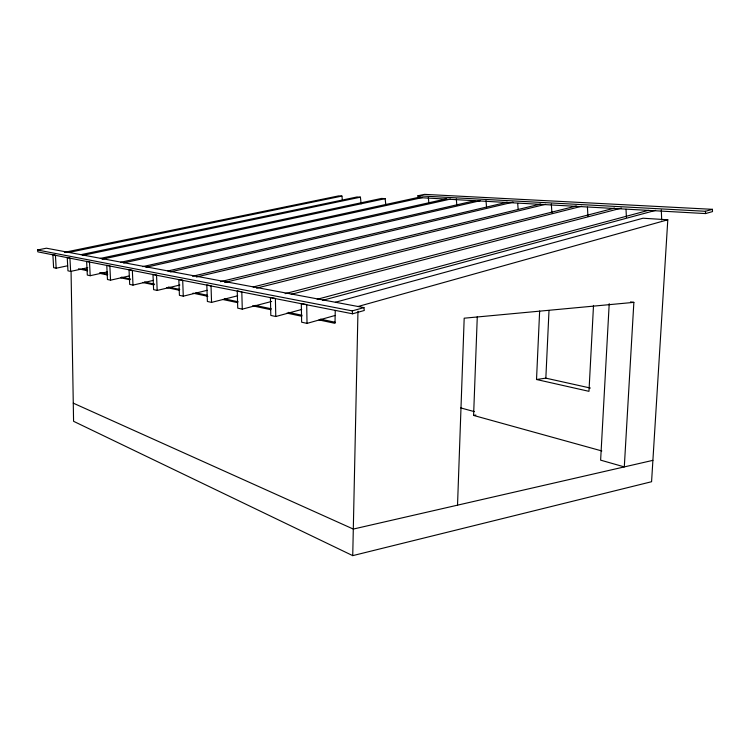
<?xml version="1.0" encoding="UTF-8"?>
<svg xmlns="http://www.w3.org/2000/svg" width="750" height="750" viewBox="0 0 750 750"><rect width="100%" height="100%" fill="white"/><g stroke="black" fill="none" stroke-linecap="round" stroke-linejoin="round"><path stroke-width="1.12" d="M335.25 310.444L335.006 323.334L318.975 319.931M335.4 302.25L643.022 218.222L667.8 219.787L651.572 481.725L352.734 555.637L357.966 311.175M457.528 505.163L464.184 318.197L633.862 302.362L624.3 466.903L600.628 460.144L609.216 303.675M601.819 450.947L473.597 415.434L477.281 316.678M593.513 305.4L588.975 391.331L536.522 379.509L539.644 311.016M536.522 379.509L545.841 378.15L549.009 310.463M307.022 323.391L306.703 304.622L301.312 303.562L301.641 322.2L307.022 323.391L335.184 315.45M705.525 213.572L712.5 211.603L712.434 209.325L424.519 194.362L417.919 195.787L418.078 197.531L705.525 213.572L705.459 211.284L712.434 209.325M352.556 313.8L364.266 310.481L363.956 307.603L46.406 248.203L37.5 249.994L37.828 251.85L352.556 313.8L352.238 310.894L37.5 249.994M358.069 306.488L667.8 219.787M352.238 310.894L363.956 307.603M275.784 316.519L275.391 298.463L270.413 297.488L270.816 315.422L275.784 316.519L301.734 309.45M322.509 300.356L655.603 210.366M317.137 299.316L648.422 210.338M242.278 309.15L241.809 291.863L237.253 290.963L237.731 308.147L242.278 309.15L271.659 301.444M291.225 294.328L621.384 208.116M285.122 293.663L614.559 208.106M211.556 302.391L211.022 285.806L206.831 284.981L207.375 301.472L211.556 302.391L237.666 295.772M256.537 288.15L581.634 206.287M253.125 286.988L576.328 205.997M183.281 296.175L182.7 280.238L178.837 279.478L179.419 295.331L183.281 296.175L207.141 290.316M220.463 281.681L540.628 204.028M224.681 282.478L545.569 204.309M157.172 290.438L156.553 275.091L152.981 274.387L153.6 289.65L157.172 290.438L179.906 285.009M192.516 276.253L507.197 202.2M196.369 277.003L512.981 202.181M132.994 285.113L132.347 270.338L129.028 269.681L129.684 284.391L132.994 285.113L153.469 280.359M167.812 270.994L474.713 200.738M170.231 271.95L480.225 200.709M652.894 460.35L353.297 529.069L73.266 403.144M108.834 265.706L106.781 265.303L107.456 279.506L110.531 280.181L128.812 276.038M142.725 266.625L446.4 198.853M146.025 267.272L450.506 199.078M90.197 275.709L89.503 261.909L86.625 261.347L87.319 275.072L90.197 275.709L107.353 271.903M120.488 262.322L419.812 197.081M123.553 262.922L422.531 197.541M70.641 271.406L69.928 258.056L67.237 257.531L67.95 270.816L70.641 271.406L87.759 267.694M418.078 197.531L420.281 197.062M100.341 258.412L381.544 198.431L385.172 198.647L385.856 205.491M56.166 268.219L55.434 255.206L52.884 254.709L53.606 267.656L56.166 268.219L67.594 265.781M102.066 259.219L385.172 198.647M82.509 255.422L360.422 197.184L361.125 203.841M80.981 254.653L357 196.978L360.422 197.184M64.359 252.347L338.653 195.891L341.925 196.088L342.403 200.428M69.188 252.375L341.925 196.088M473.597 415.434L475.884 415.059M417.919 195.787L705.459 211.284M630.534 301.903L633.862 302.362M82.594 268.941L87.169 269.906M99.75 272.559L107.747 274.247M121.472 277.144L130.622 279.075M144.338 281.972L154.631 284.147M168.347 287.044L179.784 289.453M195.787 292.838L207.225 295.247M224.372 298.866L238.097 301.762M255.244 305.391L271.256 308.766M288.403 312.384L302.128 315.281M320.419 319.144L335.278 322.284M78.459 268.828L87.619 270.778M100.219 273.45L107.091 274.913M120.834 277.838L129.994 279.778M142.594 282.459L154.05 284.887M166.65 287.569L179.25 290.241M192.994 293.166L207.881 296.325M222.769 299.494L237.656 302.653M252.544 305.812L270.872 309.713M286.903 313.116L301.791 316.275M545.841 378.15L590.372 388.041M460.734 407.916L474.3 411.619M352.734 555.637L73.575 421.303L71.062 271.406M428.344 197.456L428.878 203.259M456.3 198.891L456.853 205.406M486.009 200.522L486.534 207.244M517.706 203.419L518.119 209.194M551.334 204.009L551.897 212.766M587.428 207.122L587.934 216.169M626.016 209.278L626.409 217.472M109.856 265.912L110.531 280.181M661.294 209.953L661.697 219.984"/></g></svg>
